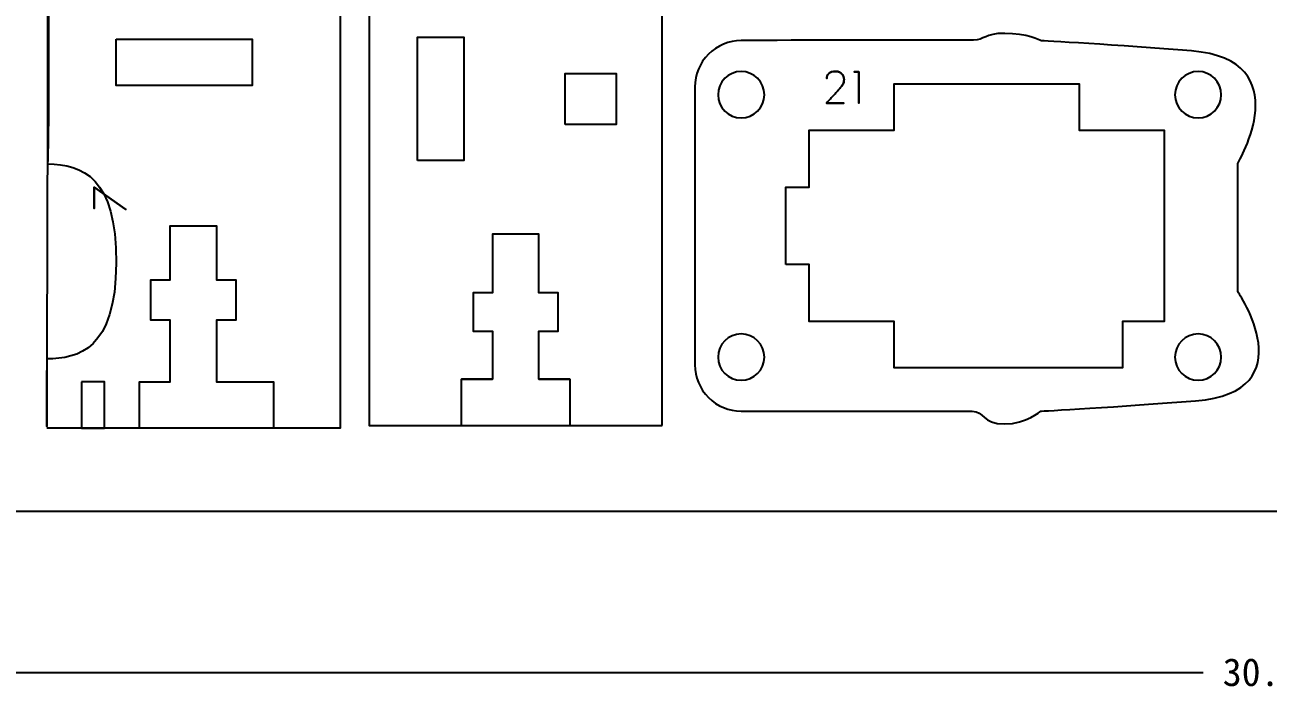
# Model space of a CAD drawing. Header units: centimetres. Extents: x -26.3 to 6, y -21.9 to 0.4.
# Drawn here: x -17.15 to -9.1, y -21.94 to -17.56 of the extents above; entities that cross this region are included whole.
import ezdxf

# ---------------------------------------------------------------- set-up
doc = ezdxf.new("R2010")
doc.units = ezdxf.units.CM
doc.header["$MEASUREMENT"] = 0
doc.layers.add('Layer 1', color=7, linetype='Continuous')
doc.dimstyles.get("Standard").update_dxf_attribs({"dimtxt": 0.18, "dimasz": 0.18, "dimexe": 0.18, "dimexo": 0.0625, "dimgap": 0.09, "dimtad": 0, "dimtih": 1, "dimtoh": 1, "dimdec": 4, "dimzin": 0, "dimdsep": 46, "dimtxsty": 'Standard', "dimcen": 0.09, "dimadec": 0, "dimazin": 0, "dimtfac": 1, "dimtdec": 4, "dimtofl": 0, "dimtmove": 0, "dimatfit": 3, "dimfxl": 1, "dimtolj": 1, "dimtzin": 0, "dimarcsym": 0})

# ---------------------------------------------------------------- blocks, each defined once
blk = doc.blocks.new('*D1')
at = {"color": 0, "lineweight": -2, "transparency": 16777216}
for p, q in [((-23.9632, -20.7774), (-23.9632, -21.9395)), ((6.0368, -20.7774), (6.0368, -21.9395)), ((-23.7832, -21.7595), (-9.5182, -21.7595)), ((5.8568, -21.7595), (-8.4082, -21.7595))]:
    blk.add_line(p, q, dxfattribs=at)
at = {"color": 0, "transparency": 16777216}
for points in [[(-23.7832, -21.7295), (-23.7832, -21.7895), (-23.9632, -21.7595)], [(5.8568, -21.7295), (5.8568, -21.7895), (6.0368, -21.7595)]]:
    blk.add_solid(points, dxfattribs=at)
at = {"layer": 'Defpoints', "color": 0, "transparency": 16777216}
for p in [(-23.9632, -20.7149), (6.0368, -20.7149), (6.0368, -21.7595)]:
    blk.add_point(p, dxfattribs=at)
at = {"color": 0, "lineweight": -3, "transparency": 16777216, "insert": (-8.9632, -21.7595), "char_height": 0.18, "attachment_point": 5}
blk.add_mtext('\\A1;30.0000', dxfattribs=at)

msp = doc.modelspace()

# ---------------------------------------------------------------- linework, layer by layer
at = {"layer": 'Layer 1', "lineweight": -3}
msp.add_lwpolyline([(-23.96322, -20.71493), (6.03678, -20.71493), (6.03678, -0.71493), (-23.96322, -0.71493), (-23.96322, -20.71493)], close=True, dxfattribs=at)
for points, knots in [([(-17.01052, -15.00715), (-17.01052, -15.00715), (-16.98877, -18.2871), (-17.0053, -18.46552), (-17.0053, -18.46552), (-16.78061, -18.47196), (-16.55794, -18.54645), (-16.56091, -19.10838), (-16.56091, -19.10838), (-16.56388, -19.67031), (-16.8045, -19.72646), (-17.01052, -19.72916), (-17.01052, -19.72916), (-17.01052, -19.72916), (-17.01052, -20.16715), (-17.01052, -20.16715), (-17.01052, -20.16715), (-17.01052, -20.16715), (-16.99399, -16.79131), (-17.01052, -16.61289), (-17.01052, -16.61289), (-16.78583, -16.60645), (-16.55037, -16.53237), (-16.55665, -15.99359), (-16.55665, -15.99359), (-16.56293, -15.45481), (-16.8045, -15.44784), (-17.01052, -15.44514), (-17.01052, -15.44514), (-17.01052, -15.44514), (-17.01052, -15.00715), (-17.01052, -15.00715), (-17.01052, -15.00715), (-17.01052, -15.00715), (-15.41053, -15.00715), (-15.41053, -15.00715), (-15.41053, -15.00715), (-15.41053, -15.00715), (-15.41053, -15.30715), (-15.41053, -15.30715), (-15.41053, -15.30715), (-15.41053, -15.30715), (-15.11052, -15.30715), (-15.11052, -15.30715), (-15.11052, -15.30715), (-15.11052, -15.30715), (-15.11052, -20.17715), (-15.11052, -20.17715), (-15.11052, -20.17715), (-15.11052, -20.17715), (-17.01052, -20.17715), (-17.01052, -20.17715)], [0, 0, 0, 0, 0.0714286, 0.0714286, 0.0714286, 0.0714286, 0.1428571, 0.1428571, 0.1428571, 0.1428572, 0.2142857, 0.2142857, 0.2142857, 0.2142857, 0.2857143, 0.2857143, 0.2857143, 0.2857143, 0.3571429, 0.3571429, 0.3571429, 0.3571429, 0.4285714, 0.4285714, 0.4285714, 0.4285714, 0.5, 0.5, 0.5, 0.5, 0.5714286, 0.5714286, 0.5714286, 0.5714286, 0.6428571, 0.6428571, 0.6428571, 0.6428572, 0.7142857, 0.7142857, 0.7142857, 0.7142857, 0.7857143, 0.7857143, 0.7857143, 0.7857143, 0.8571429, 0.8571429, 0.8571429, 0.8571429, 1, 1, 1, 1]), ([(-13.02265, -20.15989), (-13.02265, -20.15989), (-14.92265, -20.15989), (-14.92265, -20.15989), (-14.92265, -20.15989), (-14.92265, -20.15989), (-14.92265, -14.98989), (-14.92265, -14.98989), (-14.92265, -14.98989), (-14.92265, -14.98989), (-13.02265, -14.98989), (-13.02265, -14.98989), (-13.02265, -14.98989), (-13.02265, -14.98989), (-13.02265, -20.15989), (-13.02265, -20.15989)], [0, 0, 0, 0, 0.2, 0.2, 0.2, 0.2, 0.4, 0.4, 0.4, 0.4, 0.6, 0.6, 0.6, 0.6, 1, 1, 1, 1]), ([(-12.81166, -19.76723), (-12.81166, -19.76723), (-12.81166, -17.96725), (-12.81166, -17.96725), (-12.81166, -17.96725), (-12.81166, -17.88769), (-12.78004, -17.81138), (-12.72378, -17.75512), (-12.72378, -17.75512), (-12.66752, -17.69886), (-12.59122, -17.66725), (-12.51166, -17.66725), (-12.51166, -17.66725), (-12.51294, -17.6652), (-11.57924, -17.66277), (-11.00688, -17.6637), (-11.00688, -17.6637), (-10.93216, -17.66382), (-10.93826, -17.62006), (-10.80378, -17.62006), (-10.80378, -17.62006), (-10.6626, -17.62006), (-10.57256, -17.6658), (-10.57166, -17.66725), (-10.57166, -17.66725), (-10.57166, -17.66725), (-10.06747, -17.69553), (-9.59513, -17.73376), (-9.59513, -17.73376), (-8.89151, -17.79072), (-9.2942, -18.46164), (-9.2942, -18.46164), (-9.2942, -18.46164), (-9.2942, -18.46164), (-9.2942, -19.29357), (-9.2942, -19.29357), (-9.2942, -19.29357), (-9.2942, -19.29357), (-8.84671, -19.94376), (-9.56909, -20.00072), (-9.56909, -20.00072), (-10.05403, -20.03895), (-10.57166, -20.06723), (-10.57166, -20.06723), (-10.57166, -20.06723), (-10.57166, -20.06723), (-10.66443, -20.15009), (-10.80378, -20.15009), (-10.80378, -20.15009), (-10.95484, -20.15009), (-10.93567, -20.06723), (-11.0157, -20.06723), (-11.0157, -20.06723), (-11.58838, -20.06723), (-12.51166, -20.06723), (-12.51166, -20.06723), (-12.51166, -20.06723), (-12.59122, -20.06723), (-12.66752, -20.03563), (-12.72378, -19.97937), (-12.72378, -19.97937), (-12.78004, -19.92311), (-12.81166, -19.8468), (-12.81166, -19.76723)], [0, 0, 0, 0, 0.0588235, 0.0588235, 0.0588235, 0.0588235, 0.1176471, 0.1176471, 0.1176471, 0.1176471, 0.1764706, 0.1764706, 0.1764706, 0.1764706, 0.2352941, 0.2352941, 0.2352941, 0.2352941, 0.2941176, 0.2941176, 0.2941176, 0.2941177, 0.3529412, 0.3529412, 0.3529412, 0.3529412, 0.4117647, 0.4117647, 0.4117647, 0.4117647, 0.4705882, 0.4705882, 0.4705882, 0.4705882, 0.5294118, 0.5294118, 0.5294118, 0.5294118, 0.5882353, 0.5882353, 0.5882353, 0.5882353, 0.6470588, 0.6470588, 0.6470588, 0.6470588, 0.7058824, 0.7058824, 0.7058824, 0.7058824, 0.7647059, 0.7647059, 0.7647059, 0.7647059, 0.8235294, 0.8235294, 0.8235294, 0.8235294, 0.8823529, 0.8823529, 0.8823529, 0.882353, 1, 1, 1, 1]), ([(-16.56051, -17.65715), (-16.56051, -17.65715), (-16.56051, -17.95715), (-16.56051, -17.95715), (-16.56051, -17.95715), (-16.56051, -17.95715), (-15.68052, -17.95715), (-15.68052, -17.95715), (-15.68052, -17.95715), (-15.68052, -17.95715), (-15.68052, -17.65715), (-15.68052, -17.65715), (-15.68052, -17.65715), (-15.68052, -17.65715), (-16.56051, -17.65715), (-16.56051, -17.65715)], [0, 0, 0, 0, 0.2, 0.2, 0.2, 0.2, 0.4, 0.4, 0.4, 0.4, 0.6, 0.6, 0.6, 0.6, 1, 1, 1, 1]), ([(-14.60854, -18.44446), (-14.60854, -18.44446), (-14.30854, -18.44446), (-14.30854, -18.44446), (-14.30854, -18.44446), (-14.30854, -18.44446), (-14.30854, -17.64446), (-14.30854, -17.64446), (-14.30854, -17.64446), (-14.30854, -17.64446), (-14.60854, -17.64446), (-14.60854, -17.64446), (-14.60854, -17.64446), (-14.60854, -17.64446), (-14.60854, -18.44446), (-14.60854, -18.44446)], [0, 0, 0, 0, 0.2, 0.2, 0.2, 0.2, 0.4, 0.4, 0.4, 0.4, 0.6, 0.6, 0.6, 0.6, 1, 1, 1, 1]), ([(-13.65265, -18.20946), (-13.65265, -18.20946), (-13.32264, -18.20946), (-13.32264, -18.20946), (-13.32264, -18.20946), (-13.32264, -18.20946), (-13.32264, -17.87946), (-13.32264, -17.87946), (-13.32264, -17.87946), (-13.32264, -17.87946), (-13.65265, -17.87946), (-13.65265, -17.87946), (-13.65265, -17.87946), (-13.65265, -17.87946), (-13.65265, -18.20946), (-13.65265, -18.20946)], [0, 0, 0, 0, 0.2, 0.2, 0.2, 0.2, 0.4, 0.4, 0.4, 0.4, 0.6, 0.6, 0.6, 0.6, 1, 1, 1, 1]), ([(-12.36166, -18.01725), (-12.36166, -18.1001), (-12.42881, -18.16725), (-12.51165, -18.16725), (-12.51165, -18.16725), (-12.5945, -18.16726), (-12.66165, -18.1001), (-12.66165, -18.01726), (-12.66165, -18.01726), (-12.66166, -17.93441), (-12.5945, -17.86726), (-12.51166, -17.86725), (-12.51166, -17.86725), (-12.42881, -17.86725), (-12.36166, -17.93441), (-12.36166, -18.01725)], [0, 0, 0, 0, 0.2, 0.2, 0.2, 0.2, 0.4, 0.4, 0.4, 0.4, 0.6, 0.6, 0.6, 0.6, 1, 1, 1, 1]), ([(-11.95799, -18.07148), (-11.94106, -18.05267), (-11.92572, -18.03564), (-11.91199, -18.0204), (-11.91199, -18.0204), (-11.90616, -18.014), (-11.90037, -18.0076), (-11.89463, -18.00121), (-11.89463, -18.00121), (-11.88889, -17.99481), (-11.88372, -17.98898), (-11.87911, -17.98371), (-11.87911, -17.98371), (-11.8745, -17.97844), (-11.87064, -17.97397), (-11.86754, -17.9703), (-11.86754, -17.9703), (-11.86444, -17.96664), (-11.8626, -17.96433), (-11.86204, -17.96339), (-11.86204, -17.96339), (-11.86091, -17.96151), (-11.8594, -17.9593), (-11.85752, -17.95676), (-11.85752, -17.95676), (-11.85564, -17.95422), (-11.85381, -17.95121), (-11.85202, -17.94773), (-11.85202, -17.94773), (-11.85023, -17.94425), (-11.84868, -17.94015), (-11.84736, -17.93545), (-11.84736, -17.93545), (-11.84604, -17.93075), (-11.84539, -17.92529), (-11.84539, -17.91908), (-11.84539, -17.91908), (-11.84539, -17.91287), (-11.84642, -17.90666), (-11.84849, -17.90045), (-11.84849, -17.90045), (-11.85056, -17.89425), (-11.85376, -17.88865), (-11.85809, -17.88366), (-11.85809, -17.88366), (-11.86241, -17.87868), (-11.86801, -17.87463), (-11.87488, -17.87153), (-11.87488, -17.87153), (-11.88174, -17.86842), (-11.89007, -17.86687), (-11.89985, -17.86687), (-11.89985, -17.86687), (-11.91961, -17.86706), (-11.93414, -17.87139), (-11.94346, -17.87985), (-11.94346, -17.87985), (-11.95277, -17.88832), (-11.95743, -17.89951), (-11.95743, -17.91344), (-11.95743, -17.91344), (-11.95743, -17.89951), (-11.95277, -17.88832), (-11.94346, -17.87985), (-11.94346, -17.87985), (-11.93414, -17.87139), (-11.91961, -17.86706), (-11.89985, -17.86687), (-11.89985, -17.86687), (-11.89007, -17.86687), (-11.88174, -17.86842), (-11.87488, -17.87153), (-11.87488, -17.87153), (-11.86801, -17.87463), (-11.86241, -17.87868), (-11.85809, -17.88366), (-11.85809, -17.88366), (-11.85376, -17.88865), (-11.85056, -17.89425), (-11.84849, -17.90045), (-11.84849, -17.90045), (-11.84642, -17.90666), (-11.84539, -17.91287), (-11.84539, -17.91908), (-11.84539, -17.91908), (-11.84539, -17.92529), (-11.84604, -17.93075), (-11.84736, -17.93545), (-11.84736, -17.93545), (-11.84868, -17.94015), (-11.85023, -17.94425), (-11.85202, -17.94773), (-11.85202, -17.94773), (-11.85381, -17.95121), (-11.85564, -17.95422), (-11.85752, -17.95676), (-11.85752, -17.95676), (-11.8594, -17.9593), (-11.86091, -17.96151), (-11.86204, -17.96339), (-11.86204, -17.96339), (-11.8626, -17.96433), (-11.86444, -17.96664), (-11.86754, -17.9703), (-11.86754, -17.9703), (-11.87064, -17.97397), (-11.8745, -17.97844), (-11.87911, -17.98371), (-11.87911, -17.98371), (-11.88372, -17.98898), (-11.88889, -17.99481), (-11.89463, -18.00121), (-11.89463, -18.00121), (-11.90037, -18.0076), (-11.90616, -18.014), (-11.91199, -18.0204), (-11.91199, -18.0204), (-11.92572, -18.03564), (-11.94106, -18.05267), (-11.95799, -18.07148), (-11.95799, -18.07148), (-11.95799, -18.07148), (-11.8468, -18.07148), (-11.8468, -18.07148), (-11.8468, -18.07148), (-11.8468, -18.07148), (-11.95799, -18.07148), (-11.95799, -18.07148)], [0, 0, 0, 0, 0.030303, 0.030303, 0.030303, 0.030303, 0.0606061, 0.0606061, 0.0606061, 0.0606061, 0.0909091, 0.0909091, 0.0909091, 0.0909091, 0.1212121, 0.1212121, 0.1212121, 0.1212121, 0.1515152, 0.1515152, 0.1515152, 0.1515152, 0.1818182, 0.1818182, 0.1818182, 0.1818182, 0.2121212, 0.2121212, 0.2121212, 0.2121212, 0.2424242, 0.2424242, 0.2424242, 0.2424243, 0.2727273, 0.2727273, 0.2727273, 0.2727273, 0.3030303, 0.3030303, 0.3030303, 0.3030303, 0.3333333, 0.3333333, 0.3333333, 0.3333333, 0.3636364, 0.3636364, 0.3636364, 0.3636364, 0.3939394, 0.3939394, 0.3939394, 0.3939394, 0.4242424, 0.4242424, 0.4242424, 0.4242424, 0.4545455, 0.4545455, 0.4545455, 0.4545455, 0.4848485, 0.4848485, 0.4848485, 0.4848485, 0.5151515, 0.5151515, 0.5151515, 0.5151515, 0.5454545, 0.5454545, 0.5454545, 0.5454546, 0.5757576, 0.5757576, 0.5757576, 0.5757576, 0.6060606, 0.6060606, 0.6060606, 0.6060606, 0.6363636, 0.6363636, 0.6363636, 0.6363636, 0.6666667, 0.6666667, 0.6666667, 0.6666667, 0.6969697, 0.6969697, 0.6969697, 0.6969697, 0.7272727, 0.7272727, 0.7272727, 0.7272727, 0.7575758, 0.7575758, 0.7575758, 0.7575758, 0.7878788, 0.7878788, 0.7878788, 0.7878788, 0.8181818, 0.8181818, 0.8181818, 0.8181818, 0.8484848, 0.8484848, 0.8484848, 0.8484849, 0.8787879, 0.8787879, 0.8787879, 0.8787879, 0.9090909, 0.9090909, 0.9090909, 0.9090909, 0.9393939, 0.9393939, 0.9393939, 0.9393939, 1, 1, 1, 1]), ([(-11.74972, -17.86828), (-11.74972, -17.86828), (-11.77879, -17.86828), (-11.77879, -17.86828), (-11.77879, -17.86828), (-11.77879, -17.86828), (-11.74972, -17.86828), (-11.74972, -17.86828), (-11.74972, -17.86828), (-11.74972, -17.86828), (-11.74972, -18.07148), (-11.74972, -18.07148), (-11.74972, -18.07148), (-11.74972, -18.07148), (-11.74972, -17.86828), (-11.74972, -17.86828)], [0, 0, 0, 0, 0.2, 0.2, 0.2, 0.2, 0.4, 0.4, 0.4, 0.4, 0.6, 0.6, 0.6, 0.6, 1, 1, 1, 1]), ([(-9.40166, -18.01725), (-9.40166, -18.1001), (-9.46881, -18.16724), (-9.55165, -18.16724), (-9.55165, -18.16724), (-9.6345, -18.16725), (-9.70164, -18.1001), (-9.70164, -18.01726), (-9.70164, -18.01726), (-9.70165, -17.93441), (-9.6345, -17.86727), (-9.55166, -17.86726), (-9.55166, -17.86726), (-9.46881, -17.86726), (-9.40166, -17.93441), (-9.40166, -18.01725)], [0, 0, 0, 0, 0.2, 0.2, 0.2, 0.2, 0.4, 0.4, 0.4, 0.4, 0.6, 0.6, 0.6, 0.6, 1, 1, 1, 1]), ([(-12.22165, -19.11725), (-12.22165, -19.11725), (-12.07166, -19.11725), (-12.07166, -19.11725), (-12.07166, -19.11725), (-12.07166, -19.11725), (-12.07166, -19.48725), (-12.07166, -19.48725), (-12.07166, -19.48725), (-12.07166, -19.48725), (-11.52166, -19.48725), (-11.52166, -19.48725), (-11.52166, -19.48725), (-11.52166, -19.48725), (-11.52166, -19.78723), (-11.52166, -19.78723), (-11.52166, -19.78723), (-11.52166, -19.78723), (-10.04166, -19.78723), (-10.04166, -19.78723), (-10.04166, -19.78723), (-10.04166, -19.78723), (-10.04166, -19.48725), (-10.04166, -19.48725), (-10.04166, -19.48725), (-10.04166, -19.48725), (-9.77166, -19.48725), (-9.77166, -19.48725), (-9.77166, -19.48725), (-9.77166, -19.48725), (-9.77166, -18.24725), (-9.77166, -18.24725), (-9.77166, -18.24725), (-9.77166, -18.24725), (-10.32166, -18.24725), (-10.32166, -18.24725), (-10.32166, -18.24725), (-10.32166, -18.24725), (-10.32166, -17.94725), (-10.32166, -17.94725), (-10.32166, -17.94725), (-10.32166, -17.94725), (-11.52166, -17.94725), (-11.52166, -17.94725), (-11.52166, -17.94725), (-11.52166, -17.94725), (-11.52166, -18.24725), (-11.52166, -18.24725), (-11.52166, -18.24725), (-11.52166, -18.24725), (-12.07166, -18.24725), (-12.07166, -18.24725), (-12.07166, -18.24725), (-12.07166, -18.24725), (-12.07166, -18.61725), (-12.07166, -18.61725), (-12.07166, -18.61725), (-12.07166, -18.61725), (-12.22165, -18.61725), (-12.22165, -18.61725), (-12.22165, -18.61725), (-12.22165, -18.61725), (-12.22165, -19.11725), (-12.22165, -19.11725)], [0, 0, 0, 0, 0.0588235, 0.0588235, 0.0588235, 0.0588235, 0.1176471, 0.1176471, 0.1176471, 0.1176471, 0.1764706, 0.1764706, 0.1764706, 0.1764706, 0.2352941, 0.2352941, 0.2352941, 0.2352941, 0.2941176, 0.2941176, 0.2941176, 0.2941177, 0.3529412, 0.3529412, 0.3529412, 0.3529412, 0.4117647, 0.4117647, 0.4117647, 0.4117647, 0.4705882, 0.4705882, 0.4705882, 0.4705882, 0.5294118, 0.5294118, 0.5294118, 0.5294118, 0.5882353, 0.5882353, 0.5882353, 0.5882353, 0.6470588, 0.6470588, 0.6470588, 0.6470588, 0.7058824, 0.7058824, 0.7058824, 0.7058824, 0.7647059, 0.7647059, 0.7647059, 0.7647059, 0.8235294, 0.8235294, 0.8235294, 0.8235294, 0.8823529, 0.8823529, 0.8823529, 0.882353, 1, 1, 1, 1]), ([(-16.70223, -18.61635), (-16.70223, -18.61635), (-16.49903, -18.76169), (-16.49903, -18.76169), (-16.49903, -18.76169), (-16.49903, -18.76169), (-16.70223, -18.61635), (-16.70223, -18.61635), (-16.70223, -18.61635), (-16.70223, -18.61635), (-16.70223, -18.75407), (-16.70223, -18.75407), (-16.70223, -18.75407), (-16.70223, -18.75407), (-16.70223, -18.61635), (-16.70223, -18.61635)], [0, 0, 0, 0, 0.2, 0.2, 0.2, 0.2, 0.4, 0.4, 0.4, 0.4, 0.6, 0.6, 0.6, 0.6, 1, 1, 1, 1]), ([(-16.41052, -20.17715), (-16.41052, -20.17715), (-16.41052, -19.87715), (-16.41052, -19.87715), (-16.41052, -19.87715), (-16.41052, -19.87715), (-16.21052, -19.87715), (-16.21052, -19.87715), (-16.21052, -19.87715), (-16.21052, -19.87715), (-16.21052, -19.47715), (-16.21052, -19.47715), (-16.21052, -19.47715), (-16.21052, -19.47715), (-16.33552, -19.47715), (-16.33552, -19.47715), (-16.33552, -19.47715), (-16.33552, -19.47715), (-16.33552, -19.46715), (-16.33552, -19.46715), (-16.33552, -19.46715), (-16.33552, -19.46715), (-16.33552, -19.21715), (-16.33552, -19.21715), (-16.33552, -19.21715), (-16.33552, -19.21715), (-16.21052, -19.21715), (-16.21052, -19.21715), (-16.21052, -19.21715), (-16.21052, -19.21715), (-16.21052, -18.86715), (-16.21052, -18.86715), (-16.21052, -18.86715), (-16.21052, -18.86715), (-15.91052, -18.86715), (-15.91052, -18.86715), (-15.91052, -18.86715), (-15.91052, -18.86715), (-15.91052, -19.21715), (-15.91052, -19.21715), (-15.91052, -19.21715), (-15.91052, -19.21715), (-15.78552, -19.21715), (-15.78552, -19.21715), (-15.78552, -19.21715), (-15.78552, -19.21715), (-15.78552, -19.46715), (-15.78552, -19.46715), (-15.78552, -19.46715), (-15.78552, -19.46715), (-15.78552, -19.47715), (-15.78552, -19.47715), (-15.78552, -19.47715), (-15.78552, -19.47715), (-15.91052, -19.47715), (-15.91052, -19.47715), (-15.91052, -19.47715), (-15.91052, -19.47715), (-15.91052, -19.87715), (-15.91052, -19.87715), (-15.91052, -19.87715), (-15.91052, -19.87715), (-15.54052, -19.87715), (-15.54052, -19.87715), (-15.54052, -19.87715), (-15.54052, -19.87715), (-15.54052, -20.17715), (-15.54052, -20.17715)], [0, 0, 0, 0, 0.0555556, 0.0555556, 0.0555556, 0.0555556, 0.1111111, 0.1111111, 0.1111111, 0.1111111, 0.1666667, 0.1666667, 0.1666667, 0.1666667, 0.2222222, 0.2222222, 0.2222222, 0.2222222, 0.2777778, 0.2777778, 0.2777778, 0.2777778, 0.3333333, 0.3333333, 0.3333333, 0.3333333, 0.3888889, 0.3888889, 0.3888889, 0.3888889, 0.4444444, 0.4444444, 0.4444444, 0.4444445, 0.5, 0.5, 0.5, 0.5, 0.5555556, 0.5555556, 0.5555556, 0.5555556, 0.6111111, 0.6111111, 0.6111111, 0.6111111, 0.6666667, 0.6666667, 0.6666667, 0.6666667, 0.7222222, 0.7222222, 0.7222222, 0.7222222, 0.7777778, 0.7777778, 0.7777778, 0.7777778, 0.8333333, 0.8333333, 0.8333333, 0.8333333, 0.8888889, 0.8888889, 0.8888889, 0.8888889, 1, 1, 1, 1]), ([(-13.82264, -19.85989), (-13.82264, -19.85989), (-13.82264, -19.54989), (-13.82264, -19.54989), (-13.82264, -19.54989), (-13.82264, -19.54989), (-13.69764, -19.54989), (-13.69764, -19.54989), (-13.69764, -19.54989), (-13.69764, -19.54989), (-13.69764, -19.29989), (-13.69764, -19.29989), (-13.69764, -19.29989), (-13.69764, -19.29989), (-13.82264, -19.29989), (-13.82264, -19.29989), (-13.82264, -19.29989), (-13.82264, -19.29989), (-13.82264, -18.91989), (-13.82264, -18.91989), (-13.82264, -18.91989), (-13.82264, -18.91989), (-14.12265, -18.91989), (-14.12265, -18.91989), (-14.12265, -18.91989), (-14.12265, -18.91989), (-14.12265, -19.29989), (-14.12265, -19.29989), (-14.12265, -19.29989), (-14.12265, -19.29989), (-14.24765, -19.29989), (-14.24765, -19.29989), (-14.24765, -19.29989), (-14.24765, -19.29989), (-14.24765, -19.54989), (-14.24765, -19.54989), (-14.24765, -19.54989), (-14.24765, -19.54989), (-14.12265, -19.54989), (-14.12265, -19.54989), (-14.12265, -19.54989), (-14.12265, -19.54989), (-14.12265, -19.85989), (-14.12265, -19.85989)], [0, 0, 0, 0, 0.0833333, 0.0833333, 0.0833333, 0.0833333, 0.1666667, 0.1666667, 0.1666667, 0.1666667, 0.25, 0.25, 0.25, 0.25, 0.3333333, 0.3333333, 0.3333333, 0.3333333, 0.4166667, 0.4166667, 0.4166667, 0.4166667, 0.5, 0.5, 0.5, 0.5, 0.5833333, 0.5833333, 0.5833333, 0.5833333, 0.6666667, 0.6666667, 0.6666667, 0.6666667, 0.75, 0.75, 0.75, 0.75, 0.8333333, 0.8333333, 0.8333333, 0.8333333, 1, 1, 1, 1]), ([(-12.36166, -19.71723), (-12.36166, -19.80007), (-12.42882, -19.86724), (-12.51165, -19.86724), (-12.51165, -19.86724), (-12.59449, -19.86724), (-12.66166, -19.80007), (-12.66166, -19.71724), (-12.66166, -19.71724), (-12.66166, -19.6344), (-12.59449, -19.56725), (-12.51166, -19.56725), (-12.51166, -19.56725), (-12.42882, -19.56725), (-12.36166, -19.6344), (-12.36166, -19.71723)], [0, 0, 0, 0, 0.2, 0.2, 0.2, 0.2, 0.4, 0.4, 0.4, 0.4, 0.6, 0.6, 0.6, 0.6, 1, 1, 1, 1]), ([(-9.40166, -19.71723), (-9.40166, -19.80007), (-9.46882, -19.86723), (-9.55165, -19.86723), (-9.55165, -19.86723), (-9.63449, -19.86723), (-9.70165, -19.80007), (-9.70165, -19.71724), (-9.70165, -19.71724), (-9.70165, -19.6344), (-9.63449, -19.56726), (-9.55166, -19.56726), (-9.55166, -19.56726), (-9.46882, -19.56726), (-9.40166, -19.6344), (-9.40166, -19.71723)], [0, 0, 0, 0, 0.2, 0.2, 0.2, 0.2, 0.4, 0.4, 0.4, 0.4, 0.6, 0.6, 0.6, 0.6, 1, 1, 1, 1]), ([(-16.78583, -19.87715), (-16.78583, -19.87715), (-16.63583, -19.87715), (-16.63583, -19.87715), (-16.63583, -19.87715), (-16.63583, -19.87715), (-16.63583, -20.17715), (-16.63583, -20.17715), (-16.63583, -20.17715), (-16.63583, -20.17715), (-16.78583, -20.17715), (-16.78583, -20.17715), (-16.78583, -20.17715), (-16.78583, -20.17715), (-16.78583, -19.87715), (-16.78583, -19.87715)], [0, 0, 0, 0, 0.2, 0.2, 0.2, 0.2, 0.4, 0.4, 0.4, 0.4, 0.6, 0.6, 0.6, 0.6, 1, 1, 1, 1]), ([(-14.32265, -20.15989), (-14.32265, -20.15989), (-14.32265, -19.85989), (-14.32265, -19.85989), (-14.32265, -19.85989), (-14.32265, -19.85989), (-14.12265, -19.85989), (-14.12265, -19.85989), (-14.12265, -19.85989), (-14.12265, -19.85989), (-14.32265, -19.85989), (-14.32265, -19.85989)], [0, 0, 0, 0, 0.25, 0.25, 0.25, 0.25, 0.5, 0.5, 0.5, 0.5, 1, 1, 1, 1]), ([(-13.62265, -19.85989), (-13.62265, -19.85989), (-13.82264, -19.85989), (-13.82264, -19.85989), (-13.82264, -19.85989), (-13.82264, -19.85989), (-13.62265, -19.85989), (-13.62265, -19.85989), (-13.62265, -19.85989), (-13.62265, -19.85989), (-13.62265, -20.15989), (-13.62265, -20.15989)], [0, 0, 0, 0, 0.25, 0.25, 0.25, 0.25, 0.5, 0.5, 0.5, 0.5, 1, 1, 1, 1])]:
    msp.add_open_spline(points, degree=3, knots=knots, dxfattribs=at)

# ---------------------------------------------------------------- dimensions: what is measured, and where the dimension line sits
at = {"lineweight": -3}
dim = msp.add_linear_dim(base=(6.03678, -21.75947), p1=(-23.96322, -20.71493), p2=(6.03678, -20.71493), dimstyle='Standard', dxfattribs=at)
dim.commit()
dim.dimension.update_dxf_attribs({"geometry": '*D1', "text_midpoint": (-8.96322, -21.75947)})

doc.saveas('drawing.dxf')
